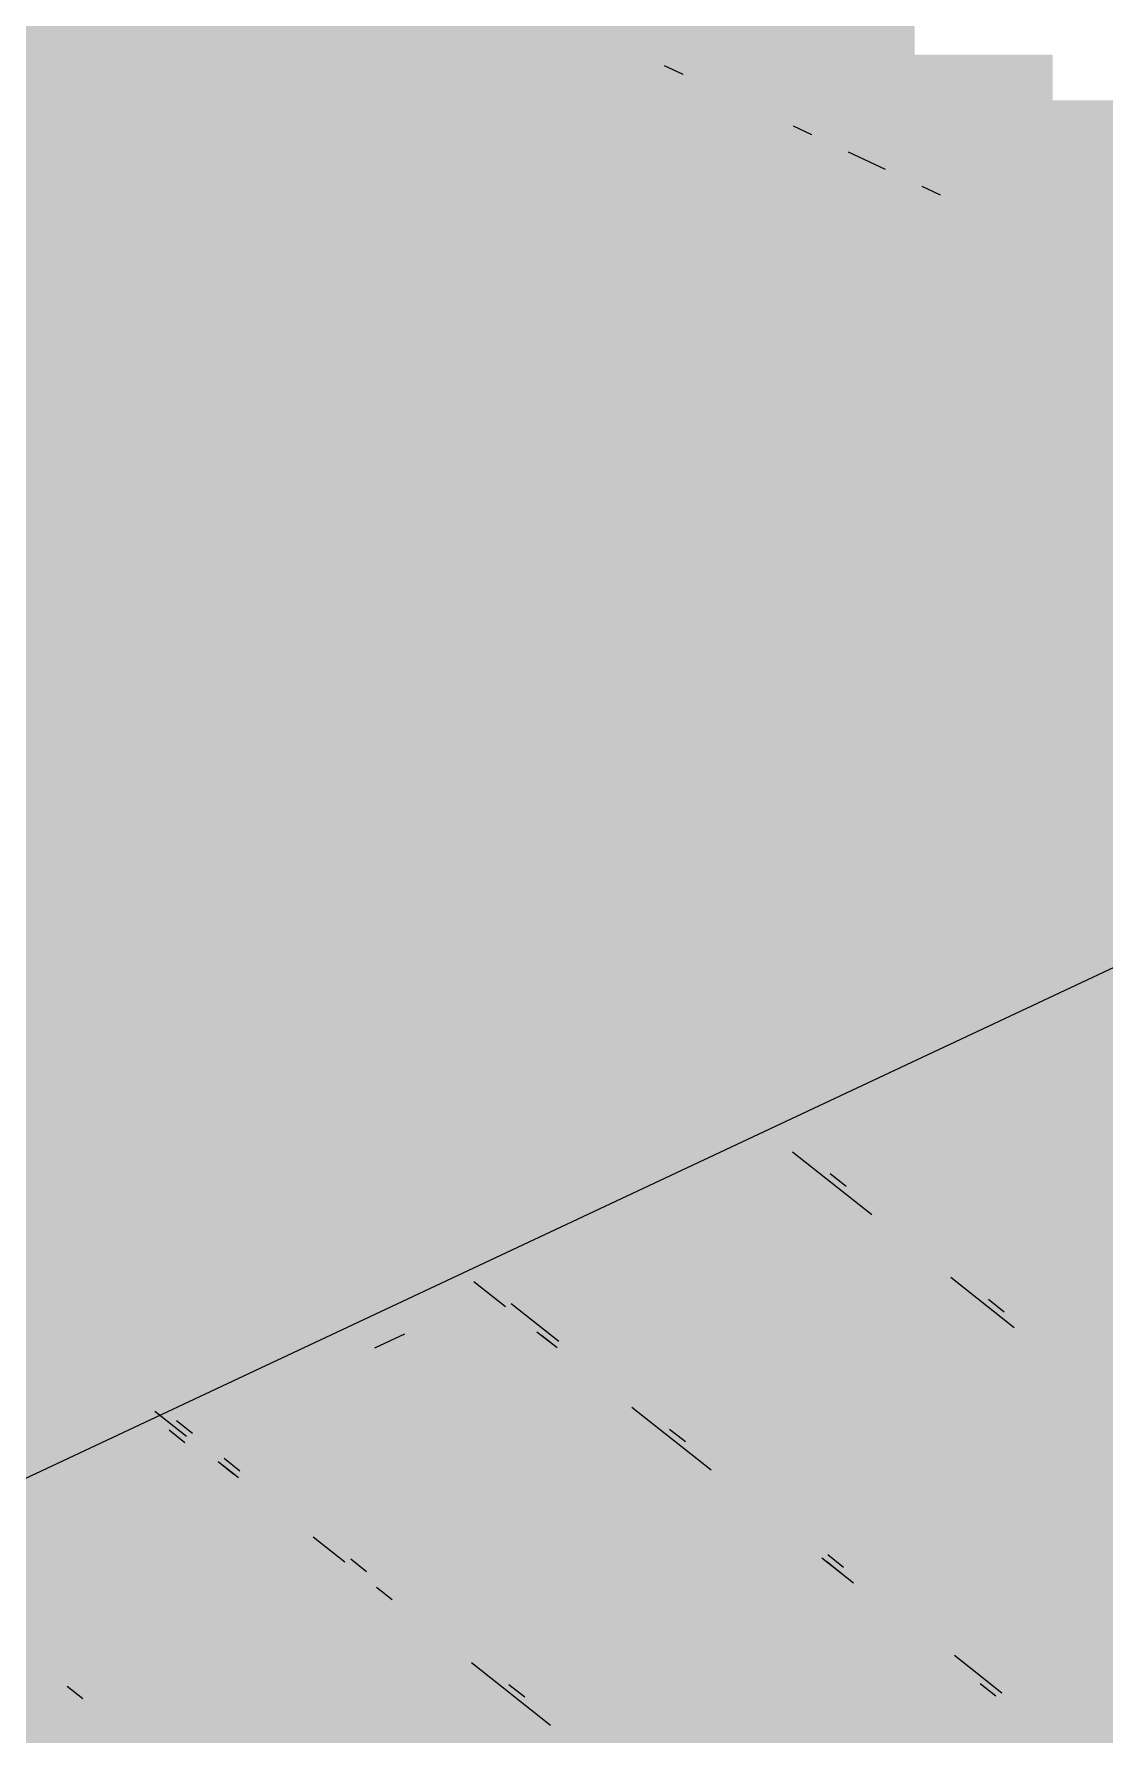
# Model space of a CAD drawing. Header units: millimetres. Extents: x 5 to 1315, y 5 to 292.
# Drawn here: x 1165.324 to 1167.57, y 91.334 to 94.9 of the extents above; entities that cross this region are included whole.
import ezdxf

# ---------------------------------------------------------------- set-up
doc = ezdxf.new("R2010")
doc.units = ezdxf.units.MM
doc.layers.add('EXISTING', color=7, linetype='Continuous')
doc.layers.add('IMAGES', color=7, linetype='Continuous')

# ---------------------------------------------------------------- blocks, each defined once
blk = doc.blocks.new('SHEET_03')
at = {"layer": 'EXISTING', "color": 250, "lineweight": 9}
for p, q in [((266.6457, 94.8347), (266.6843, 94.8166)), ((266.9158, 94.7079), (266.9544, 94.6898)), ((267.0316, 94.6536), (267.1087, 94.6173)), ((267.1859, 94.5811), (267.2245, 94.563)), ((265.0236, 91.7393), (268.7993, 93.5119)), ((266.9149, 92.5568), (267.0808, 92.4251)), ((267.0269, 92.4837), (266.9937, 92.51)), ((266.246, 92.2847), (266.3124, 92.232)), ((267.2468, 92.2934), (267.3796, 92.1881)), ((266.4244, 92.1589), (266.3248, 92.2379)), ((267.3589, 92.2203), (267.3257, 92.2466)), ((266.0388, 92.1452), (266.1012, 92.1745)), ((266.3787, 92.1793), (266.4119, 92.153)), ((266.4213, 92.1452), (266.3881, 92.1716)), ((265.5771, 92.0126), (265.6434, 91.9599)), ((265.6559, 91.9658), (265.6227, 91.9921)), ((266.5779, 92.0213), (266.7439, 91.8896)), ((265.6403, 91.9463), (265.6071, 91.9726)), ((266.69, 91.9482), (266.6568, 91.9745)), ((265.7098, 91.9072), (265.743, 91.8809)), ((265.7524, 91.8731), (265.7192, 91.8995)), ((265.7555, 91.8868), (265.7223, 91.9131)), ((265.909, 91.7492), (265.9754, 91.6965)), ((266.0211, 91.676), (265.9879, 91.7024)), ((266.9763, 91.7052), (267.0427, 91.6526)), ((267.0219, 91.6848), (266.9887, 91.7111)), ((267.0188, 91.6711), (266.9856, 91.6975)), ((266.0418, 91.6438), (266.075, 91.6175)), ((267.3539, 91.4214), (267.2543, 91.5004)), ((266.241, 91.4858), (266.4069, 91.3541)), ((265.4264, 91.4093), (265.3932, 91.4356)), ((266.353, 91.4127), (266.3198, 91.439)), ((267.3082, 91.4418), (267.3414, 91.4155))]:
    blk.add_line(p, q, dxfattribs=at)
at = {"layer": 'IMAGES', "color": 7}
for points in [[(265.1473, 94.8575), (266.3036, 94.8575), (265.1473, 94.9539), (266.3036, 94.9539)], [(266.3036, 94.8575), (266.4, 94.8575), (266.3036, 94.9539), (266.4, 94.9539)], [(266.4, 94.8575), (266.4964, 94.8575), (266.4, 94.9539), (266.4964, 94.9539)], [(266.4964, 94.8575), (266.5927, 94.8575), (266.4964, 94.9539), (266.5927, 94.9539)], [(266.5927, 94.8575), (266.6891, 94.8575), (266.5927, 94.9539), (266.6891, 94.9539)], [(266.6891, 94.8575), (267.1709, 94.8575), (266.6891, 94.9539), (267.1709, 94.9539)], [(265.1473, 94.7611), (266.4964, 94.7611), (265.1473, 94.8575), (266.4964, 94.8575)], [(266.4964, 94.7611), (266.5927, 94.7611), (266.4964, 94.8575), (266.5927, 94.8575)], [(266.5927, 94.7611), (266.6891, 94.7611), (266.5927, 94.8575), (266.6891, 94.8575)], [(266.6891, 94.7611), (266.7855, 94.7611), (266.6891, 94.8575), (266.7855, 94.8575)], [(266.7855, 94.7611), (267.2673, 94.7611), (266.7855, 94.8575), (267.2673, 94.8575)], [(267.2673, 94.7611), (267.3636, 94.7611), (267.2673, 94.8575), (267.3636, 94.8575)], [(267.3636, 94.7611), (267.46, 94.7611), (267.3636, 94.8575), (267.46, 94.8575)], [(265.1473, 94.6647), (266.6891, 94.6647), (265.1473, 94.7611), (266.6891, 94.7611)], [(266.6891, 94.6647), (266.7855, 94.6647), (266.6891, 94.7611), (266.7855, 94.7611)], [(266.7855, 94.6647), (266.9782, 94.6647), (266.7855, 94.7611), (266.9782, 94.7611)], [(266.9782, 94.6647), (267.3636, 94.6647), (266.9782, 94.7611), (267.3636, 94.7611)], [(267.3636, 94.6647), (267.5564, 94.6647), (267.3636, 94.7611), (267.5564, 94.7611)], [(267.5564, 94.6647), (267.6527, 94.6647), (267.5564, 94.7611), (267.6527, 94.7611)], [(265.1473, 94.5683), (266.8818, 94.5683), (265.1473, 94.6647), (266.8818, 94.6647)], [(266.8818, 94.5683), (266.9782, 94.5683), (266.8818, 94.6647), (266.9782, 94.6647)], [(266.9782, 94.5683), (267.0745, 94.5683), (266.9782, 94.6647), (267.0745, 94.6647)], [(267.0745, 94.5683), (267.1709, 94.5683), (267.0745, 94.6647), (267.1709, 94.6647)], [(267.1709, 94.5683), (267.2673, 94.5683), (267.1709, 94.6647), (267.2673, 94.6647)], [(267.2673, 94.5683), (267.6527, 94.5683), (267.2673, 94.6647), (267.6527, 94.6647)], [(265.1473, 94.4719), (267.0745, 94.4719), (265.1473, 94.5683), (267.0745, 94.5683)], [(267.0745, 94.4719), (267.1709, 94.4719), (267.0745, 94.5683), (267.1709, 94.5683)], [(267.1709, 94.4719), (267.3636, 94.4719), (267.1709, 94.5683), (267.3636, 94.5683)], [(267.3636, 94.4719), (267.7491, 94.4719), (267.3636, 94.5683), (267.7491, 94.5683)], [(265.1473, 94.3755), (267.2673, 94.3755), (265.1473, 94.4719), (267.2673, 94.4719)], [(267.2673, 94.3755), (267.3636, 94.3755), (267.2673, 94.4719), (267.3636, 94.4719)], [(267.3636, 94.3755), (267.46, 94.3755), (267.3636, 94.4719), (267.46, 94.4719)], [(267.46, 94.3755), (267.5564, 94.3755), (267.46, 94.4719), (267.5564, 94.4719)], [(267.5564, 94.3755), (267.6527, 94.3755), (267.5564, 94.4719), (267.6527, 94.4719)], [(265.2436, 94.2791), (265.34, 94.2791), (265.2436, 94.3755), (265.34, 94.3755)], [(265.34, 94.2791), (267.5564, 94.2791), (265.34, 94.3755), (267.5564, 94.3755)], [(267.5564, 94.2791), (267.6527, 94.2791), (267.5564, 94.3755), (267.6527, 94.3755)], [(265.2436, 94.1827), (265.34, 94.1827), (265.2436, 94.2791), (265.34, 94.2791)], [(265.34, 94.1827), (265.4364, 94.1827), (265.34, 94.2791), (265.4364, 94.2791)], [(265.4364, 94.1827), (265.5327, 94.1827), (265.4364, 94.2791), (265.5327, 94.2791)], [(265.5327, 94.1827), (267.6527, 94.1827), (265.5327, 94.2791), (267.6527, 94.2791)], [(265.2436, 94.0863), (265.34, 94.0863), (265.2436, 94.1827), (265.34, 94.1827)], [(265.34, 94.0863), (265.5327, 94.0863), (265.34, 94.1827), (265.5327, 94.1827)], [(265.5327, 94.0863), (265.6291, 94.0863), (265.5327, 94.1827), (265.6291, 94.1827)], [(265.6291, 94.0863), (265.7255, 94.0863), (265.6291, 94.1827), (265.7255, 94.1827)], [(265.7255, 94.0863), (267.9418, 94.0863), (265.7255, 94.1827), (267.9418, 94.1827)], [(264.6655, 93.9899), (265.5327, 93.9899), (264.6655, 94.0863), (265.5327, 94.0863)], [(265.5327, 93.9899), (265.7255, 93.9899), (265.5327, 94.0863), (265.7255, 94.0863)], [(265.7255, 93.9899), (265.8218, 93.9899), (265.7255, 94.0863), (265.8218, 94.0863)], [(265.8218, 93.9899), (265.9182, 93.9899), (265.8218, 94.0863), (265.9182, 94.0863)], [(265.9182, 93.9899), (268.0382, 93.9899), (265.9182, 94.0863), (268.0382, 94.0863)], [(264.4727, 93.8935), (265.7255, 93.8935), (264.4727, 93.9899), (265.7255, 93.9899)], [(265.7255, 93.8935), (265.9182, 93.8935), (265.7255, 93.9899), (265.9182, 93.9899)], [(265.9182, 93.8935), (266.0145, 93.8935), (265.9182, 93.9899), (266.0145, 93.9899)], [(266.0145, 93.8935), (266.1109, 93.8935), (266.0145, 93.9899), (266.1109, 93.9899)], [(266.1109, 93.8935), (268.3273, 93.8935), (266.1109, 93.9899), (268.3273, 93.9899)], [(264.28, 93.797), (265.9182, 93.797), (264.28, 93.8935), (265.9182, 93.8935)], [(265.9182, 93.797), (266.1109, 93.797), (265.9182, 93.8935), (266.1109, 93.8935)], [(266.1109, 93.797), (266.2073, 93.797), (266.1109, 93.8935), (266.2073, 93.8935)], [(266.2073, 93.797), (266.3036, 93.797), (266.2073, 93.8935), (266.3036, 93.8935)], [(266.3036, 93.797), (266.4, 93.797), (266.3036, 93.8935), (266.4, 93.8935)], [(266.4, 93.797), (268.52, 93.797), (266.4, 93.8935), (268.52, 93.8935)], [(264.1836, 93.7006), (266.1109, 93.7006), (264.1836, 93.797), (266.1109, 93.797)], [(266.1109, 93.7006), (266.4, 93.7006), (266.1109, 93.797), (266.4, 93.797)], [(266.4, 93.7006), (266.4964, 93.7006), (266.4, 93.797), (266.4964, 93.797)], [(266.4964, 93.7006), (268.8091, 93.7006), (266.4964, 93.797), (268.8091, 93.797)], [(263.7018, 93.6042), (266.2073, 93.6042), (263.7018, 93.7006), (266.2073, 93.7006)], [(266.2073, 93.6042), (266.3036, 93.6042), (266.2073, 93.7006), (266.3036, 93.7006)], [(266.3036, 93.6042), (266.4, 93.6042), (266.3036, 93.7006), (266.4, 93.7006)], [(266.4, 93.6042), (266.5927, 93.6042), (266.4, 93.7006), (266.5927, 93.7006)], [(266.5927, 93.6042), (266.6891, 93.6042), (266.5927, 93.7006), (266.6891, 93.7006)], [(266.6891, 93.6042), (268.8091, 93.6042), (266.6891, 93.7006), (268.8091, 93.7006)], [(263.6055, 93.5078), (266.5927, 93.5078), (263.6055, 93.6042), (266.5927, 93.6042)], [(266.5927, 93.5078), (266.6891, 93.5078), (266.5927, 93.6042), (266.6891, 93.6042)], [(266.6891, 93.5078), (266.7855, 93.5078), (266.6891, 93.6042), (266.7855, 93.6042)], [(266.7855, 93.5078), (266.8818, 93.5078), (266.7855, 93.6042), (266.8818, 93.6042)], [(266.8818, 93.5078), (268.7127, 93.5078), (266.8818, 93.6042), (268.7127, 93.6042)], [(263.6055, 93.4114), (266.7855, 93.4114), (263.6055, 93.5078), (266.7855, 93.5078)], [(266.7855, 93.4114), (266.9782, 93.4114), (266.7855, 93.5078), (266.9782, 93.5078)], [(266.9782, 93.4114), (267.0745, 93.4114), (266.9782, 93.5078), (267.0745, 93.5078)], [(267.0745, 93.4114), (268.4236, 93.4114), (267.0745, 93.5078), (268.4236, 93.5078)], [(263.1236, 93.315), (266.9782, 93.315), (263.1236, 93.4114), (266.9782, 93.4114)], [(266.9782, 93.315), (267.0745, 93.315), (266.9782, 93.4114), (267.0745, 93.4114)], [(267.0745, 93.315), (267.1709, 93.315), (267.0745, 93.4114), (267.1709, 93.4114)], [(267.1709, 93.315), (267.2673, 93.315), (267.1709, 93.4114), (267.2673, 93.4114)], [(267.2673, 93.315), (268.3273, 93.315), (267.2673, 93.4114), (268.3273, 93.4114)], [(263.0273, 93.2186), (267.1709, 93.2186), (263.0273, 93.315), (267.1709, 93.315)], [(267.1709, 93.2186), (267.2673, 93.2186), (267.1709, 93.315), (267.2673, 93.315)], [(267.2673, 93.2186), (267.3636, 93.2186), (267.2673, 93.315), (267.3636, 93.315)], [(267.3636, 93.2186), (267.46, 93.2186), (267.3636, 93.315), (267.46, 93.315)], [(267.46, 93.2186), (267.5564, 93.2186), (267.46, 93.315), (267.5564, 93.315)], [(267.5564, 93.2186), (268.0382, 93.2186), (267.5564, 93.315), (268.0382, 93.315)], [(262.8345, 93.1222), (267.46, 93.1222), (262.8345, 93.2186), (267.46, 93.2186)], [(267.46, 93.1222), (267.5564, 93.1222), (267.46, 93.2186), (267.5564, 93.2186)], [(267.5564, 93.0258), (267.6527, 93.0258), (267.5564, 93.2186), (267.6527, 93.2186)], [(262.5455, 93.0258), (267.3636, 93.0258), (262.5455, 93.1222), (267.3636, 93.1222)], [(267.3636, 93.0258), (267.46, 93.0258), (267.3636, 93.1222), (267.46, 93.1222)], [(267.46, 93.0258), (267.5564, 93.0258), (267.46, 93.1222), (267.5564, 93.1222)], [(262.4491, 92.9294), (267.1709, 92.9294), (262.4491, 93.0258), (267.1709, 93.0258)], [(267.1709, 92.9294), (267.2673, 92.9294), (267.1709, 93.0258), (267.2673, 93.0258)], [(267.2673, 92.9294), (267.3636, 92.9294), (267.2673, 93.0258), (267.3636, 93.0258)], [(267.3636, 92.833), (267.46, 92.833), (267.3636, 93.0258), (267.46, 93.0258)], [(267.46, 92.9294), (267.5564, 92.9294), (267.46, 93.0258), (267.5564, 93.0258)], [(267.5564, 92.9294), (267.6527, 92.9294), (267.5564, 93.0258), (267.6527, 93.0258)], [(262.2564, 92.833), (266.9782, 92.833), (262.2564, 92.9294), (266.9782, 92.9294)], [(266.9782, 92.833), (267.1709, 92.833), (266.9782, 92.9294), (267.1709, 92.9294)], [(267.1709, 92.833), (267.2673, 92.833), (267.1709, 92.9294), (267.2673, 92.9294)], [(267.2673, 92.833), (267.3636, 92.833), (267.2673, 92.9294), (267.3636, 92.9294)], [(267.46, 92.833), (267.5564, 92.833), (267.46, 92.9294), (267.5564, 92.9294)], [(267.5564, 92.833), (267.6527, 92.833), (267.5564, 92.9294), (267.6527, 92.9294)], [(261.9673, 92.7366), (266.8818, 92.7366), (261.9673, 92.833), (266.8818, 92.833)], [(266.8818, 92.7366), (266.9782, 92.7366), (266.8818, 92.833), (266.9782, 92.833)], [(266.9782, 92.7366), (267.0745, 92.7366), (266.9782, 92.833), (267.0745, 92.833)], [(267.0745, 92.7366), (267.1709, 92.7366), (267.0745, 92.833), (267.1709, 92.833)], [(267.1709, 92.7366), (267.2673, 92.7366), (267.1709, 92.833), (267.2673, 92.833)], [(267.2673, 92.7366), (267.3636, 92.7366), (267.2673, 92.833), (267.3636, 92.833)], [(267.3636, 92.7366), (267.46, 92.7366), (267.3636, 92.833), (267.46, 92.833)], [(267.46, 92.7366), (267.5564, 92.7366), (267.46, 92.833), (267.5564, 92.833)], [(267.5564, 92.7366), (267.6527, 92.7366), (267.5564, 92.833), (267.6527, 92.833)], [(261.8709, 92.6402), (266.5927, 92.6402), (261.8709, 92.7366), (266.5927, 92.7366)], [(266.5927, 92.6402), (266.6891, 92.6402), (266.5927, 92.7366), (266.6891, 92.7366)], [(266.6891, 92.6402), (266.8818, 92.6402), (266.6891, 92.7366), (266.8818, 92.7366)], [(266.8818, 92.6402), (267.0745, 92.6402), (266.8818, 92.7366), (267.0745, 92.7366)], [(267.0745, 92.6402), (267.1709, 92.6402), (267.0745, 92.7366), (267.1709, 92.7366)], [(267.1709, 92.6402), (267.2673, 92.6402), (267.1709, 92.7366), (267.2673, 92.7366)], [(267.2673, 92.6402), (267.3636, 92.6402), (267.2673, 92.7366), (267.3636, 92.7366)], [(267.3636, 92.6402), (267.5564, 92.6402), (267.3636, 92.7366), (267.5564, 92.7366)], [(267.5564, 92.6402), (267.6527, 92.6402), (267.5564, 92.7366), (267.6527, 92.7366)], [(261.7745, 92.5438), (266.4964, 92.5438), (261.7745, 92.6402), (266.4964, 92.6402)], [(266.4964, 92.5438), (266.5927, 92.5438), (266.4964, 92.6402), (266.5927, 92.6402)], [(266.5927, 92.5438), (266.6891, 92.5438), (266.5927, 92.6402), (266.6891, 92.6402)], [(266.6891, 92.5438), (266.7855, 92.5438), (266.6891, 92.6402), (266.7855, 92.6402)], [(266.7855, 92.5438), (266.8818, 92.5438), (266.7855, 92.6402), (266.8818, 92.6402)], [(266.8818, 92.4474), (267.0745, 92.4474), (266.8818, 92.6402), (267.0745, 92.6402)], [(267.0745, 92.5438), (267.1709, 92.5438), (267.0745, 92.6402), (267.1709, 92.6402)], [(267.1709, 92.5438), (267.2673, 92.5438), (267.1709, 92.6402), (267.2673, 92.6402)], [(267.2673, 92.5438), (267.3636, 92.5438), (267.2673, 92.6402), (267.3636, 92.6402)], [(267.3636, 92.5438), (267.6527, 92.5438), (267.3636, 92.6402), (267.6527, 92.6402)], [(261.2927, 92.4474), (266.1109, 92.4474), (261.2927, 92.5438), (266.1109, 92.5438)], [(266.1109, 92.4474), (266.3036, 92.4474), (266.1109, 92.5438), (266.3036, 92.5438)], [(266.3036, 92.4474), (266.4, 92.4474), (266.3036, 92.5438), (266.4, 92.5438)], [(266.4, 92.4474), (266.4964, 92.4474), (266.4, 92.5438), (266.4964, 92.5438)], [(266.4964, 92.4474), (266.5927, 92.4474), (266.4964, 92.5438), (266.5927, 92.5438)], [(266.5927, 92.4474), (266.6891, 92.4474), (266.5927, 92.5438), (266.6891, 92.5438)], [(266.6891, 92.4474), (266.7855, 92.4474), (266.6891, 92.5438), (266.7855, 92.5438)], [(266.7855, 92.4474), (266.8818, 92.4474), (266.7855, 92.5438), (266.8818, 92.5438)], [(267.0745, 92.4474), (267.1709, 92.4474), (267.0745, 92.5438), (267.1709, 92.5438)], [(267.1709, 92.4474), (267.2673, 92.4474), (267.1709, 92.5438), (267.2673, 92.5438)], [(267.2673, 92.4474), (267.7491, 92.4474), (267.2673, 92.5438), (267.7491, 92.5438)], [(261.1964, 92.351), (265.9182, 92.351), (261.1964, 92.4474), (265.9182, 92.4474)], [(265.9182, 92.351), (266.0145, 92.351), (265.9182, 92.4474), (266.0145, 92.4474)], [(266.0145, 92.351), (266.2073, 92.351), (266.0145, 92.4474), (266.2073, 92.4474)], [(266.2073, 92.351), (266.3036, 92.351), (266.2073, 92.4474), (266.3036, 92.4474)], [(266.3036, 92.351), (266.4, 92.351), (266.3036, 92.4474), (266.4, 92.4474)], [(266.4, 92.351), (266.4964, 92.351), (266.4, 92.4474), (266.4964, 92.4474)], [(266.4964, 92.351), (266.5927, 92.351), (266.4964, 92.4474), (266.5927, 92.4474)], [(266.5927, 92.351), (266.6891, 92.351), (266.5927, 92.4474), (266.6891, 92.4474)], [(266.6891, 92.351), (266.7855, 92.351), (266.6891, 92.4474), (266.7855, 92.4474)], [(266.7855, 92.351), (266.8818, 92.351), (266.7855, 92.4474), (266.8818, 92.4474)], [(266.8818, 92.351), (266.9782, 92.351), (266.8818, 92.4474), (266.9782, 92.4474)], [(266.9782, 92.351), (267.1709, 92.351), (266.9782, 92.4474), (267.1709, 92.4474)], [(267.1709, 92.351), (267.2673, 92.351), (267.1709, 92.4474), (267.2673, 92.4474)], [(267.2673, 92.351), (267.3636, 92.351), (267.2673, 92.4474), (267.3636, 92.4474)], [(267.3636, 92.351), (267.8455, 92.351), (267.3636, 92.4474), (267.8455, 92.4474)], [(261.1, 92.2546), (265.7255, 92.2546), (261.1, 92.351), (265.7255, 92.351)], [(265.7255, 92.2546), (265.8218, 92.2546), (265.7255, 92.351), (265.8218, 92.351)], [(265.8218, 92.2546), (265.9182, 92.2546), (265.8218, 92.351), (265.9182, 92.351)], [(265.9182, 92.2546), (266.0145, 92.2546), (265.9182, 92.351), (266.0145, 92.351)], [(266.0145, 92.2546), (266.1109, 92.2546), (266.0145, 92.351), (266.1109, 92.351)], [(266.1109, 92.2546), (266.2073, 92.2546), (266.1109, 92.351), (266.2073, 92.351)], [(266.2073, 92.2546), (266.3036, 92.2546), (266.2073, 92.351), (266.3036, 92.351)], [(266.3036, 92.2546), (266.4, 92.2546), (266.3036, 92.351), (266.4, 92.351)], [(266.4, 92.2546), (266.4964, 92.2546), (266.4, 92.351), (266.4964, 92.351)], [(266.4964, 92.2546), (266.5927, 92.2546), (266.4964, 92.351), (266.5927, 92.351)], [(266.5927, 92.2546), (266.6891, 92.2546), (266.5927, 92.351), (266.6891, 92.351)], [(266.6891, 92.2546), (266.9782, 92.2546), (266.6891, 92.351), (266.9782, 92.351)], [(266.9782, 92.2546), (267.0745, 92.2546), (266.9782, 92.351), (267.0745, 92.351)], [(267.0745, 92.2546), (267.1709, 92.2546), (267.0745, 92.351), (267.1709, 92.351)], [(267.1709, 92.2546), (267.3636, 92.2546), (267.1709, 92.351), (267.3636, 92.351)], [(267.3636, 92.2546), (267.46, 92.2546), (267.3636, 92.351), (267.46, 92.351)], [(267.46, 92.2546), (267.5564, 92.2546), (267.46, 92.351), (267.5564, 92.351)], [(267.5564, 92.2546), (268.0382, 92.2546), (267.5564, 92.351), (268.0382, 92.351)], [(260.7145, 92.1582), (265.6291, 92.1582), (260.7145, 92.2546), (265.6291, 92.2546)], [(265.6291, 92.1582), (265.7255, 92.1582), (265.6291, 92.2546), (265.7255, 92.2546)], [(265.7255, 92.1582), (265.8218, 92.1582), (265.7255, 92.2546), (265.8218, 92.2546)], [(265.8218, 92.1582), (266.0145, 92.1582), (265.8218, 92.2546), (266.0145, 92.2546)], [(266.0145, 92.1582), (266.1109, 92.1582), (266.0145, 92.2546), (266.1109, 92.2546)], [(266.1109, 92.1582), (266.2073, 92.1582), (266.1109, 92.2546), (266.2073, 92.2546)], [(266.2073, 92.1582), (266.4, 92.1582), (266.2073, 92.2546), (266.4, 92.2546)], [(266.4, 92.1582), (266.4964, 92.1582), (266.4, 92.2546), (266.4964, 92.2546)], [(266.4964, 92.1582), (266.5927, 92.1582), (266.4964, 92.2546), (266.5927, 92.2546)], [(266.5927, 92.1582), (266.6891, 92.1582), (266.5927, 92.2546), (266.6891, 92.2546)], [(266.6891, 92.1582), (267.2673, 92.1582), (266.6891, 92.2546), (267.2673, 92.2546)], [(267.2673, 92.1582), (267.3636, 92.1582), (267.2673, 92.2546), (267.3636, 92.2546)], [(267.3636, 92.1582), (267.46, 92.1582), (267.3636, 92.2546), (267.46, 92.2546)], [(267.46, 92.1582), (267.5564, 92.1582), (267.46, 92.2546), (267.5564, 92.2546)], [(267.5564, 92.1582), (267.6527, 92.1582), (267.5564, 92.2546), (267.6527, 92.2546)], [(260.6182, 92.0618), (265.34, 92.0618), (260.6182, 92.1582), (265.34, 92.1582)], [(265.34, 92.0618), (265.4364, 92.0618), (265.34, 92.1582), (265.4364, 92.1582)], [(265.4364, 92.0618), (265.5327, 92.0618), (265.4364, 92.1582), (265.5327, 92.1582)], [(265.5327, 92.0618), (265.6291, 92.0618), (265.5327, 92.1582), (265.6291, 92.1582)], [(265.6291, 92.0618), (265.7255, 92.0618), (265.6291, 92.1582), (265.7255, 92.1582)], [(265.7255, 92.0618), (265.8218, 92.0618), (265.7255, 92.1582), (265.8218, 92.1582)], [(265.8218, 92.0618), (265.9182, 92.0618), (265.8218, 92.1582), (265.9182, 92.1582)], [(265.9182, 92.0618), (266.0145, 92.0618), (265.9182, 92.1582), (266.0145, 92.1582)], [(266.0145, 92.0618), (266.1109, 92.0618), (266.0145, 92.1582), (266.1109, 92.1582)], [(266.1109, 92.0618), (266.2073, 92.0618), (266.1109, 92.1582), (266.2073, 92.1582)], [(266.2073, 92.0618), (266.3036, 92.0618), (266.2073, 92.1582), (266.3036, 92.1582)], [(266.3036, 92.0618), (266.4, 92.0618), (266.3036, 92.1582), (266.4, 92.1582)], [(266.4, 92.0618), (266.4964, 92.0618), (266.4, 92.1582), (266.4964, 92.1582)], [(266.4964, 92.0618), (266.5927, 92.0618), (266.4964, 92.1582), (266.5927, 92.1582)], [(266.5927, 92.0618), (266.6891, 92.0618), (266.5927, 92.1582), (266.6891, 92.1582)], [(266.6891, 92.0618), (266.7855, 92.0618), (266.6891, 92.1582), (266.7855, 92.1582)], [(266.7855, 92.0618), (267.2673, 92.0618), (266.7855, 92.1582), (267.2673, 92.1582)], [(267.2673, 92.0618), (267.3636, 92.0618), (267.2673, 92.1582), (267.3636, 92.1582)], [(267.3636, 92.0618), (267.46, 92.0618), (267.3636, 92.1582), (267.46, 92.1582)], [(267.46, 92.0618), (267.5564, 92.0618), (267.46, 92.1582), (267.5564, 92.1582)], [(267.5564, 92.0618), (267.6527, 92.0618), (267.5564, 92.1582), (267.6527, 92.1582)], [(265.2436, 91.9654), (265.34, 91.9654), (265.2436, 92.0618), (265.34, 92.0618)], [(265.34, 91.9654), (265.4364, 91.9654), (265.34, 92.0618), (265.4364, 92.0618)], [(265.4364, 91.9654), (265.5327, 91.9654), (265.4364, 92.0618), (265.5327, 92.0618)], [(265.5327, 91.9654), (265.6291, 91.9654), (265.5327, 92.0618), (265.6291, 92.0618)], [(265.6291, 91.9654), (265.7255, 91.9654), (265.6291, 92.0618), (265.7255, 92.0618)], [(265.7255, 91.9654), (265.8218, 91.9654), (265.7255, 92.0618), (265.8218, 92.0618)], [(265.8218, 91.9654), (265.9182, 91.9654), (265.8218, 92.0618), (265.9182, 92.0618)], [(265.9182, 91.9654), (266.1109, 91.9654), (265.9182, 92.0618), (266.1109, 92.0618)], [(266.1109, 91.9654), (266.2073, 91.9654), (266.1109, 92.0618), (266.2073, 92.0618)], [(266.2073, 91.9654), (266.3036, 91.9654), (266.2073, 92.0618), (266.3036, 92.0618)], [(266.3036, 91.9654), (266.4, 91.9654), (266.3036, 92.0618), (266.4, 92.0618)], [(266.4, 91.9654), (266.4964, 91.9654), (266.4, 92.0618), (266.4964, 92.0618)], [(266.4964, 91.9654), (266.5927, 91.9654), (266.4964, 92.0618), (266.5927, 92.0618)], [(266.5927, 91.9654), (266.6891, 91.9654), (266.5927, 92.0618), (266.6891, 92.0618)], [(266.6891, 91.9654), (266.7855, 91.9654), (266.6891, 92.0618), (266.7855, 92.0618)], [(266.7855, 91.9654), (266.8818, 91.9654), (266.7855, 92.0618), (266.8818, 92.0618)], [(266.8818, 91.9654), (267.3636, 91.9654), (266.8818, 92.0618), (267.3636, 92.0618)], [(267.3636, 91.9654), (267.46, 91.9654), (267.3636, 92.0618), (267.46, 92.0618)], [(267.46, 91.9654), (267.5564, 91.9654), (267.46, 92.0618), (267.5564, 92.0618)], [(267.5564, 91.9654), (267.7491, 91.9654), (267.5564, 92.0618), (267.7491, 92.0618)], [(265.2436, 91.869), (265.34, 91.869), (265.2436, 91.9654), (265.34, 91.9654)], [(265.34, 91.869), (265.4364, 91.869), (265.34, 91.9654), (265.4364, 91.9654)], [(265.4364, 91.869), (265.5327, 91.869), (265.4364, 91.9654), (265.5327, 91.9654)], [(265.5327, 91.869), (265.6291, 91.869), (265.5327, 91.9654), (265.6291, 91.9654)], [(265.6291, 91.869), (265.7255, 91.869), (265.6291, 91.9654), (265.7255, 91.9654)], [(265.7255, 91.869), (265.8218, 91.869), (265.7255, 91.9654), (265.8218, 91.9654)], [(265.8218, 91.869), (265.9182, 91.869), (265.8218, 91.9654), (265.9182, 91.9654)], [(265.9182, 91.869), (266.0145, 91.869), (265.9182, 91.9654), (266.0145, 91.9654)], [(266.0145, 91.869), (266.1109, 91.869), (266.0145, 91.9654), (266.1109, 91.9654)], [(266.1109, 91.869), (266.3036, 91.869), (266.1109, 91.9654), (266.3036, 91.9654)], [(266.3036, 91.869), (266.4, 91.869), (266.3036, 91.9654), (266.4, 91.9654)], [(266.4, 91.869), (266.4964, 91.869), (266.4, 91.9654), (266.4964, 91.9654)], [(266.4964, 91.869), (266.5927, 91.869), (266.4964, 91.9654), (266.5927, 91.9654)], [(266.5927, 91.869), (266.6891, 91.869), (266.5927, 91.9654), (266.6891, 91.9654)], [(266.6891, 91.869), (266.7855, 91.869), (266.6891, 91.9654), (266.7855, 91.9654)], [(266.7855, 91.869), (266.8818, 91.869), (266.7855, 91.9654), (266.8818, 91.9654)], [(266.8818, 91.869), (266.9782, 91.869), (266.8818, 91.9654), (266.9782, 91.9654)], [(266.9782, 91.869), (267.46, 91.869), (266.9782, 91.9654), (267.46, 91.9654)], [(267.46, 91.869), (267.5564, 91.869), (267.46, 91.9654), (267.5564, 91.9654)], [(267.5564, 91.869), (267.6527, 91.869), (267.5564, 91.9654), (267.6527, 91.9654)], [(265.2436, 91.7726), (265.34, 91.7726), (265.2436, 91.869), (265.34, 91.869)], [(265.34, 91.7726), (265.5327, 91.7726), (265.34, 91.869), (265.5327, 91.869)], [(265.5327, 91.7726), (265.6291, 91.7726), (265.5327, 91.869), (265.6291, 91.869)], [(265.6291, 91.7726), (265.7255, 91.7726), (265.6291, 91.869), (265.7255, 91.869)], [(265.7255, 91.7726), (265.8218, 91.7726), (265.7255, 91.869), (265.8218, 91.869)], [(265.8218, 91.7726), (265.9182, 91.7726), (265.8218, 91.869), (265.9182, 91.869)], [(265.9182, 91.7726), (266.0145, 91.7726), (265.9182, 91.869), (266.0145, 91.869)], [(266.0145, 91.7726), (266.1109, 91.7726), (266.0145, 91.869), (266.1109, 91.869)], [(266.1109, 91.7726), (266.2073, 91.7726), (266.1109, 91.869), (266.2073, 91.869)], [(266.2073, 91.7726), (266.3036, 91.7726), (266.2073, 91.869), (266.3036, 91.869)], [(266.3036, 91.7726), (266.4, 91.7726), (266.3036, 91.869), (266.4, 91.869)], [(266.4, 91.7726), (266.5927, 91.7726), (266.4, 91.869), (266.5927, 91.869)], [(266.5927, 91.7726), (266.6891, 91.7726), (266.5927, 91.869), (266.6891, 91.869)], [(266.6891, 91.7726), (266.7855, 91.7726), (266.6891, 91.869), (266.7855, 91.869)], [(266.7855, 91.7726), (266.8818, 91.7726), (266.7855, 91.869), (266.8818, 91.869)], [(266.8818, 91.7726), (266.9782, 91.7726), (266.8818, 91.869), (266.9782, 91.869)], [(266.9782, 91.7726), (267.0745, 91.7726), (266.9782, 91.869), (267.0745, 91.869)], [(267.0745, 91.7726), (267.5564, 91.7726), (267.0745, 91.869), (267.5564, 91.869)], [(267.5564, 91.7726), (267.6527, 91.7726), (267.5564, 91.869), (267.6527, 91.869)], [(265.2436, 91.5798), (265.34, 91.5798), (265.2436, 91.7726), (265.34, 91.7726)], [(265.34, 91.6762), (265.5327, 91.6762), (265.34, 91.7726), (265.5327, 91.7726)], [(265.5327, 91.6762), (265.6291, 91.6762), (265.5327, 91.7726), (265.6291, 91.7726)], [(265.6291, 91.6762), (265.7255, 91.6762), (265.6291, 91.7726), (265.7255, 91.7726)], [(265.7255, 91.6762), (265.8218, 91.6762), (265.7255, 91.7726), (265.8218, 91.7726)], [(265.8218, 91.6762), (265.9182, 91.6762), (265.8218, 91.7726), (265.9182, 91.7726)], [(265.9182, 91.6762), (266.0145, 91.6762), (265.9182, 91.7726), (266.0145, 91.7726)], [(266.0145, 91.6762), (266.1109, 91.6762), (266.0145, 91.7726), (266.1109, 91.7726)], [(266.1109, 91.6762), (266.2073, 91.6762), (266.1109, 91.7726), (266.2073, 91.7726)], [(266.2073, 91.6762), (266.3036, 91.6762), (266.2073, 91.7726), (266.3036, 91.7726)], [(266.3036, 91.6762), (266.4, 91.6762), (266.3036, 91.7726), (266.4, 91.7726)], [(266.4, 91.6762), (266.4964, 91.6762), (266.4, 91.7726), (266.4964, 91.7726)], [(266.4964, 91.6762), (266.5927, 91.6762), (266.4964, 91.7726), (266.5927, 91.7726)], [(266.5927, 91.6762), (266.6891, 91.6762), (266.5927, 91.7726), (266.6891, 91.7726)], [(266.6891, 91.6762), (266.7855, 91.6762), (266.6891, 91.7726), (266.7855, 91.7726)], [(266.7855, 91.6762), (266.8818, 91.6762), (266.7855, 91.7726), (266.8818, 91.7726)], [(266.8818, 91.6762), (266.9782, 91.6762), (266.8818, 91.7726), (266.9782, 91.7726)], [(266.9782, 91.6762), (267.0745, 91.6762), (266.9782, 91.7726), (267.0745, 91.7726)], [(267.0745, 91.6762), (267.1709, 91.6762), (267.0745, 91.7726), (267.1709, 91.7726)], [(267.1709, 91.6762), (267.2673, 91.6762), (267.1709, 91.7726), (267.2673, 91.7726)], [(267.2673, 91.6762), (267.6527, 91.6762), (267.2673, 91.7726), (267.6527, 91.7726)], [(265.34, 91.5798), (265.4364, 91.5798), (265.34, 91.6762), (265.4364, 91.6762)], [(265.4364, 91.5798), (265.8218, 91.5798), (265.4364, 91.6762), (265.8218, 91.6762)], [(265.8218, 91.5798), (265.9182, 91.5798), (265.8218, 91.6762), (265.9182, 91.6762)], [(265.9182, 91.5798), (266.0145, 91.5798), (265.9182, 91.6762), (266.0145, 91.6762)], [(266.0145, 91.5798), (266.1109, 91.5798), (266.0145, 91.6762), (266.1109, 91.6762)], [(266.1109, 91.5798), (266.2073, 91.5798), (266.1109, 91.6762), (266.2073, 91.6762)], [(266.2073, 91.5798), (266.3036, 91.5798), (266.2073, 91.6762), (266.3036, 91.6762)], [(266.3036, 91.5798), (266.4, 91.5798), (266.3036, 91.6762), (266.4, 91.6762)], [(266.4, 91.5798), (266.5927, 91.5798), (266.4, 91.6762), (266.5927, 91.6762)], [(266.5927, 91.5798), (266.6891, 91.5798), (266.5927, 91.6762), (266.6891, 91.6762)], [(266.6891, 91.5798), (266.7855, 91.5798), (266.6891, 91.6762), (266.7855, 91.6762)], [(266.7855, 91.5798), (266.8818, 91.5798), (266.7855, 91.6762), (266.8818, 91.6762)], [(266.8818, 91.5798), (266.9782, 91.5798), (266.8818, 91.6762), (266.9782, 91.6762)], [(266.9782, 91.5798), (267.0745, 91.5798), (266.9782, 91.6762), (267.0745, 91.6762)], [(267.0745, 91.5798), (267.1709, 91.5798), (267.0745, 91.6762), (267.1709, 91.6762)], [(267.1709, 91.5798), (267.2673, 91.5798), (267.1709, 91.6762), (267.2673, 91.6762)], [(267.2673, 91.5798), (267.3636, 91.5798), (267.2673, 91.6762), (267.3636, 91.6762)], [(267.3636, 91.5798), (267.8455, 91.5798), (267.3636, 91.6762), (267.8455, 91.6762)], [(265.0509, 91.4834), (265.34, 91.4834), (265.0509, 91.5798), (265.34, 91.5798)], [(265.34, 91.4834), (265.4364, 91.4834), (265.34, 91.5798), (265.4364, 91.5798)], [(265.4364, 91.4834), (265.5327, 91.4834), (265.4364, 91.5798), (265.5327, 91.5798)], [(265.5327, 91.4834), (265.9182, 91.4834), (265.5327, 91.5798), (265.9182, 91.5798)], [(265.9182, 91.4834), (266.0145, 91.4834), (265.9182, 91.5798), (266.0145, 91.5798)], [(266.0145, 91.4834), (266.1109, 91.4834), (266.0145, 91.5798), (266.1109, 91.5798)], [(266.1109, 91.4834), (266.3036, 91.4834), (266.1109, 91.5798), (266.3036, 91.5798)], [(266.3036, 91.4834), (266.4, 91.4834), (266.3036, 91.5798), (266.4, 91.5798)], [(266.4, 91.4834), (266.5927, 91.4834), (266.4, 91.5798), (266.5927, 91.5798)], [(266.5927, 91.4834), (266.6891, 91.4834), (266.5927, 91.5798), (266.6891, 91.5798)], [(266.6891, 91.4834), (266.7855, 91.4834), (266.6891, 91.5798), (266.7855, 91.5798)], [(266.7855, 91.4834), (266.8818, 91.4834), (266.7855, 91.5798), (266.8818, 91.5798)], [(266.8818, 91.4834), (266.9782, 91.4834), (266.8818, 91.5798), (266.9782, 91.5798)], [(266.9782, 91.4834), (267.0745, 91.4834), (266.9782, 91.5798), (267.0745, 91.5798)], [(267.0745, 91.4834), (267.1709, 91.4834), (267.0745, 91.5798), (267.1709, 91.5798)], [(267.1709, 91.4834), (267.2673, 91.4834), (267.1709, 91.5798), (267.2673, 91.5798)], [(267.2673, 91.4834), (267.3636, 91.4834), (267.2673, 91.5798), (267.3636, 91.5798)], [(267.3636, 91.4834), (267.46, 91.4834), (267.3636, 91.5798), (267.46, 91.5798)], [(267.46, 91.4834), (267.9418, 91.4834), (267.46, 91.5798), (267.9418, 91.5798)], [(265.2436, 91.387), (265.34, 91.387), (265.2436, 91.4834), (265.34, 91.4834)], [(265.34, 91.387), (265.4364, 91.387), (265.34, 91.4834), (265.4364, 91.4834)], [(265.4364, 91.387), (265.6291, 91.387), (265.4364, 91.4834), (265.6291, 91.4834)], [(265.6291, 91.387), (266.1109, 91.387), (265.6291, 91.4834), (266.1109, 91.4834)], [(266.1109, 91.387), (266.2073, 91.387), (266.1109, 91.4834), (266.2073, 91.4834)], [(266.2073, 91.387), (266.4, 91.387), (266.2073, 91.4834), (266.4, 91.4834)], [(266.4, 91.387), (266.4964, 91.387), (266.4, 91.4834), (266.4964, 91.4834)], [(266.4964, 91.387), (266.5927, 91.387), (266.4964, 91.4834), (266.5927, 91.4834)], [(266.5927, 91.387), (266.6891, 91.387), (266.5927, 91.4834), (266.6891, 91.4834)], [(266.6891, 91.387), (266.8818, 91.387), (266.6891, 91.4834), (266.8818, 91.4834)], [(266.8818, 91.387), (266.9782, 91.387), (266.8818, 91.4834), (266.9782, 91.4834)], [(266.9782, 91.387), (267.0745, 91.387), (266.9782, 91.4834), (267.0745, 91.4834)], [(267.0745, 91.387), (267.1709, 91.387), (267.0745, 91.4834), (267.1709, 91.4834)], [(267.1709, 91.387), (267.2673, 91.387), (267.1709, 91.4834), (267.2673, 91.4834)], [(267.2673, 91.387), (267.3636, 91.387), (267.2673, 91.4834), (267.3636, 91.4834)], [(267.3636, 91.387), (267.46, 91.387), (267.3636, 91.4834), (267.46, 91.4834)], [(267.46, 91.387), (267.5564, 91.387), (267.46, 91.4834), (267.5564, 91.4834)], [(267.5564, 91.387), (268.2309, 91.387), (267.5564, 91.4834), (268.2309, 91.4834)], [(265.2436, 91.2906), (265.34, 91.2906), (265.2436, 91.387), (265.34, 91.387)], [(265.34, 91.2906), (265.5327, 91.2906), (265.34, 91.387), (265.5327, 91.387)], [(265.5327, 91.2906), (265.6291, 91.2906), (265.5327, 91.387), (265.6291, 91.387)], [(265.6291, 91.2906), (265.7255, 91.2906), (265.6291, 91.387), (265.7255, 91.387)], [(265.7255, 91.2906), (265.8218, 91.2906), (265.7255, 91.387), (265.8218, 91.387)], [(265.8218, 91.1942), (266.3036, 91.1942), (265.8218, 91.387), (266.3036, 91.387)], [(266.3036, 91.2906), (266.4964, 91.2906), (266.3036, 91.387), (266.4964, 91.387)], [(266.4964, 91.2906), (266.5927, 91.2906), (266.4964, 91.387), (266.5927, 91.387)], [(266.5927, 91.2906), (266.7855, 91.2906), (266.5927, 91.387), (266.7855, 91.387)], [(266.7855, 91.2906), (266.8818, 91.2906), (266.7855, 91.387), (266.8818, 91.387)], [(266.8818, 91.2906), (266.9782, 91.2906), (266.8818, 91.387), (266.9782, 91.387)], [(266.9782, 91.2906), (267.0745, 91.2906), (266.9782, 91.387), (267.0745, 91.387)], [(267.0745, 91.2906), (267.1709, 91.2906), (267.0745, 91.387), (267.1709, 91.387)], [(267.1709, 91.2906), (267.2673, 91.2906), (267.1709, 91.387), (267.2673, 91.387)], [(267.2673, 91.2906), (267.46, 91.2906), (267.2673, 91.387), (267.46, 91.387)], [(267.46, 91.2906), (267.5564, 91.2906), (267.46, 91.387), (267.5564, 91.387)], [(267.5564, 91.2906), (267.6527, 91.2906), (267.5564, 91.387), (267.6527, 91.387)]]:
    blk.add_solid(points, dxfattribs=at)

msp = doc.modelspace()

# ---------------------------------------------------------------- block references
msp.add_blockref('SHEET_03', (900, 0))

doc.saveas('drawing.dxf')
